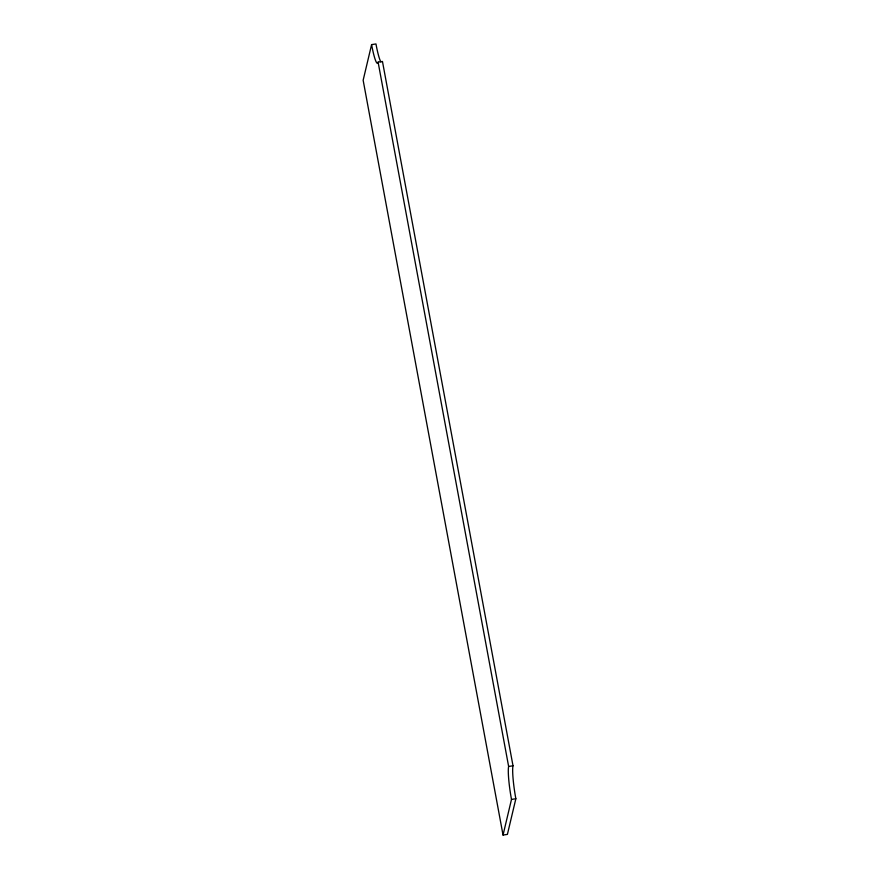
<?xml version="1.0" encoding="UTF-8"?>
<svg xmlns="http://www.w3.org/2000/svg" width="879" height="879" viewBox="0 0 879 879"><rect width="100%" height="100%" fill="white"/><g stroke="black" fill="none" stroke-linecap="round" stroke-linejoin="round"><path stroke-width="1.32" d="M371.597 44.609L363.148 80.253L503.041 835.05L507.403 834.391L515.852 798.747A26.689 3.087 81.4 0 1 513.006 765.796L382.464 61.464L378.102 62.123A26.689 3.087 81.4 0 1 371.597 44.609L375.959 43.95A26.689 3.087 81.4 0 0 380.926 61.948M503.041 835.05L511.49 799.407A26.689 3.087 81.4 0 1 508.633 766.455L378.102 62.123M508.633 766.455L513.006 765.796M511.49 799.407L515.852 798.747"/></g></svg>
